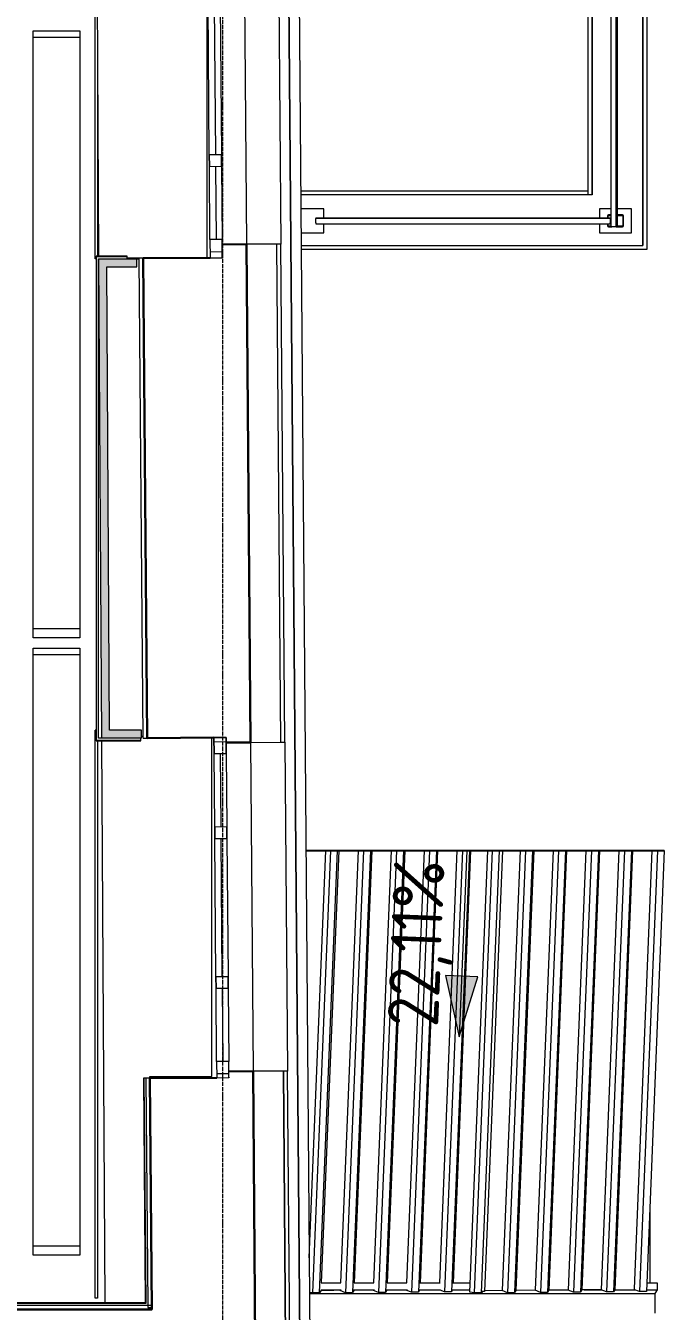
# Model space of a CAD drawing. Header units: millimetres. Extents: x -32 to 417638015, y -35 to 175284279.
# Drawn here: x 416940202 to 416943357, y 175252289 to 175258640 of the extents above; entities that cross this region are included whole.
import ezdxf

# ---------------------------------------------------------------- set-up
doc = ezdxf.new("R2010")
doc.units = ezdxf.units.MM
doc.linetypes.add('ADSK_Линия сетки', pattern=[25, 20, -2.5, 0, -2.5])
for name, color, linetype, lineweight in [('_ Окна', 7, 'Continuous', 9), ('_ЭМ_ТХобщее_слой', 7, 'Continuous', 30), ('Обобщенные модели', 7, 'Continuous', 18), ('Ограждение', 7, 'Continuous', 9), ('Окна', 7, 'Continuous', 9), ('Оси', 253, 'Continuous', 9), ('Перекрытие', 7, 'Continuous', 18), ('Размеры', 7, 'Continuous', 9), ('Стены внутренние', 7, 'Continuous', 18), ('Стены наружные', 7, 'Continuous', 18), ('Стены несущие', 7, 'Continuous', 30), ('Стены отделка', 7, 'Continuous', 30), ('Стены штриховка', 7, 'Continuous', 9), ('ТХ', 5, 'Continuous', 0), ('ШТРИХОВКА', 252, 'Continuous', 15)]:
    doc.layers.add(name, color=color, linetype=linetype, lineweight=lineweight)
doc.layers.add('PDF _Линии', color=7, linetype='Continuous')
doc.layers.add('ЭОМ_Лотки рабочие', color=5, linetype='Continuous')
doc.styles.add('GOST Common_1', font='GOST_Common.ttf', dxfattribs={"width": 0.9, "height": 250})

# ---------------------------------------------------------------- blocks, each defined once
blk = doc.blocks.new('Тх 2 этаж')
at = {"layer": 'ТХ', "color": 252, "linetype": 'Continuous', "lineweight": 5, "ltscale": 100, "true_color": 0x939598}
for points in [[(60788.3956436571, 21929.07650961727), (60788.40982537251, 24929.07650958374)], [(60788.40982537251, 24929.07650958374), (61018.40982536995, 24929.07542231889)], [(61018.40982536995, 24929.07542231889), (61018.39564365454, 21929.07542235241)], [(60788.39585458505, 21973.69620195858), (60788.4096763336, 24897.54882277967)], [(60788.4096763336, 24897.54882277967), (61018.40967633104, 24897.54773551488)], [(61018.40967633104, 24897.54773551488), (61018.39585458246, 21973.69511469372)], [(61018.39564365454, 21929.07542235241), (60788.3956436571, 21929.07650961727)], [(61018.39585458246, 21973.69511469372), (60788.39585458505, 21973.69620195858)], [(60788.38146194167, 18879.0765096508), (60788.39564365707, 21879.07650961727)], [(60788.39564365707, 21879.07650961727), (61018.39564365451, 21879.07542235241)], [(61018.39564365451, 21879.07542235241), (61018.38146193911, 18879.07542238594)], [(60788.38167286961, 18923.6962019921), (60788.39549461816, 21847.5488228132)], [(60788.39549461816, 21847.5488228132), (61018.3954946156, 21847.5477355484)], [(61018.3954946156, 21847.5477355484), (61018.38167286702, 18923.69511472725)], [(61018.38146193911, 18879.07542238594), (60788.38146194167, 18879.0765096508)], [(61018.38167286702, 18923.69511472725), (60788.38167286961, 18923.6962019921)]]:
    blk.add_lwpolyline(points, dxfattribs=at)
blk = doc.blocks.new('План 2 этажа')
at = {"layer": 'Размеры'}
blk.add_hatch(color=8, dxfattribs=at).paths.add_polyline_path([(57204.03858552186, 22283.88816523129), (57296.54758930288, 22580.37390433969), (57135.91086332081, 22586.90684904946)])
at = {"layer": 'Стены внутренние'}
for points in [[(55436.11531444994, 23758.57007258063), (55476.11597981042, 23758.57007258063), (55462.44799867074, 26128.24656379867), (55422.44733331021, 26128.24656379867), (55436.09705924976, 23761.73505490577)], [(55611.56325513695, 26088.24656379869), (55611.56325513695, 26128.24656379867), (55462.44799867074, 26128.24656379867), (55462.67871338961, 26088.24656379869)], [(55634.05013889895, 23758.57007258063), (55634.05013889895, 23798.57007258063), (55475.88526509149, 23798.57007258063), (55476.11597981042, 23758.57007258063)]]:
    blk.add_hatch(color=8, dxfattribs=at).paths.add_polyline_path(points)
at = {"layer": '_ Окна', "color": 8}
for p, q in [((55993.10513459941, 27382.91879195622), (55999.08984849127, 26642.94299289275)), ((55999.57509556358, 26582.94495513084), (56002.48657799746, 26222.95672855942)), ((55972.97280618884, 26162.71606726136), (56032.97084395074, 26163.20131433367)), ((55992.55254861386, 23741.79239267763), (56052.55058637576, 23742.27763974995)), ((56023.03681456711, 23682.03697845189), (56025.94829700098, 23322.04875188047)), ((56026.4335440733, 23262.05071411856), (56031.93301089284, 22582.07295281699)), ((56032.41825796515, 22522.07491505508), (56035.32974039903, 22162.08668848367)), ((56005.81596859041, 22101.8460271856), (56065.81400635231, 22102.33127425791))]:
    blk.add_line(p, q, dxfattribs=at)
at = {"layer": '_ Окна', "color": 8, "lineweight": 18}
for p, q in [((55969.09082961034, 26642.70036935659), (56029.08886737224, 26643.1856164289)), ((55969.57607668265, 26582.70233159469), (55969.09082961034, 26642.70036935659)), ((56029.08886737224, 26643.1856164289), (56029.57411444455, 26583.187578667)), ((56029.57411444455, 26583.187578667), (55969.57607668265, 26582.70233159469)), ((56032.48559687842, 26223.19935209558), (55972.48755911653, 26222.71410502326)), ((55972.48755911653, 26222.71410502326), (55973.21542972499, 26132.71704838041)), ((56033.21346748689, 26133.20229545272), (56032.48559687842, 26223.19935209558)), ((55973.21542972499, 26132.71704838041), (56033.21346748689, 26133.20229545272)), ((55992.39079958975, 23761.79173859827), (56052.38883735166, 23762.27698567058)), ((55993.03779568617, 23681.79435491573), (55992.39079958975, 23761.79173859827)), ((56052.38883735166, 23762.27698567058), (56053.03583344808, 23682.27960198804)), ((56053.03583344808, 23682.27960198804), (55993.03779568617, 23681.79435491573)), ((55995.94927812005, 23321.80612834431), (56055.94731588195, 23322.29137541662)), ((55996.43452519236, 23261.80809058241), (55995.94927812005, 23321.80612834431)), ((56055.94731588195, 23322.29137541662), (56056.43256295427, 23262.29333765472)), ((56056.43256295427, 23262.29333765472), (55996.43452519236, 23261.80809058241)), ((56001.93399201191, 22581.83032928083), (56061.93202977381, 22582.31557635315)), ((56002.41923908422, 22521.83229151893), (56001.93399201191, 22581.83032928083)), ((56061.93202977381, 22582.31557635315), (56062.41727684612, 22522.31753859124)), ((56062.41727684612, 22522.31753859124), (56002.41923908422, 22521.83229151893)), ((56065.32875928, 22162.32931201982), (56005.3307215181, 22161.84406494751)), ((56005.3307215181, 22161.84406494751), (56005.97771761451, 22081.84668126497)), ((56065.97575537641, 22082.33192833728), (56065.32875928, 22162.32931201982)), ((56005.97771761451, 22081.84668126497), (56065.97575537641, 22082.33192833728))]:
    blk.add_line(p, q, dxfattribs=at)
at = {"layer": 'PDF _Линии', "color": 8}
blk.add_line((56446.91822633694, 23203.69959040996), (58216.79388546746, 23203.69959040996), dxfattribs=at)
at = {"layer": 'Обобщенные модели', "color": 8}
for p, q in [((56463.18988721713, 21191.80136444432), (56545.01189766696, 23203.69959040996)), ((56480.06049382605, 21018.07866465557), (56568.94764324458, 23203.69959040996)), ((56514.23940258694, 21018.35509395276), (56603.1153098857, 23203.69959040996)), ((56609.01347443112, 23203.69959040996), (56522.16376278509, 21068.17664461824)), ((56704.39007531211, 23203.69959040996), (56617.54036366608, 21068.17664461824)), ((56731.68335836096, 23203.69959040996), (56642.84975355287, 21019.39525790817)), ((56765.85102500208, 23203.69959040996), (56677.02866231377, 21019.67168720535)), ((56771.7491895475, 23203.69959040996), (56684.8994779014, 21068.17664461824)), ((56867.12579042849, 23203.69959040996), (56780.27607878245, 21068.17664461823)), ((56894.41907347727, 23203.69959040996), (56805.6390132797, 21020.71185116076)), ((56928.58674011839, 23203.69959040996), (56839.81792204059, 21020.98828045795)), ((56934.48490466381, 23203.69959040996), (56847.63519301778, 21068.17664461823)), ((57029.86150554486, 23203.69959040996), (56943.01179389877, 21068.17664461823)), ((57057.15478859365, 23203.69959040996), (56968.42827300658, 21022.02844441336)), ((57091.32245523471, 23203.69959040996), (57002.60718176747, 21022.30487371054)), ((57097.22061978013, 23203.69959040996), (57010.37090813409, 21068.17664461823)), ((57192.59722066118, 23203.69959040996), (57105.74750901514, 21068.17664461822)), ((57219.89050370996, 23203.69959040996), (57131.2175327334, 21023.34503766595)), ((57254.05817035108, 23203.69959040996), (57165.39644149429, 21023.62146696314)), ((57259.9563348965, 23203.69959040996), (57173.10662325047, 21068.17664461822)), ((57256.29673041316, 21022.30748536385), (57345.01189766696, 23203.69959040996)), ((57280.06049382605, 21018.07866465558), (57368.94764324458, 23203.69959040996)), ((57314.23940258694, 21018.35509395276), (57403.1153098857, 23203.69959040996)), ((57416.79388546746, 23203.69959040996), (57328.18570122111, 21024.93806021574)), ((57504.39007531211, 23203.69959040996), (57415.98364516144, 21029.89893449319)), ((57531.6833583609, 23203.69959040996), (57442.84975355287, 21019.39525790817)), ((57565.85102500208, 23203.69959040996), (57477.02866231377, 21019.67168720536)), ((57571.7491895475, 23203.69959040996), (57483.36492243293, 21030.44389510764)), ((57667.12579042849, 23203.69959040996), (57578.77290488826, 21031.21552774579)), ((57694.41907347727, 23203.69959040996), (57605.6390132797, 21020.71185116077)), ((57728.58674011839, 23203.69959040996), (57639.81792204059, 21020.98828045795)), ((57734.48490466381, 23203.69959040996), (57646.15418215975, 21031.76048836024)), ((57829.86150554486, 23203.69959040996), (57741.56216461514, 21032.53212099838)), ((57857.15478859365, 23203.69959040996), (57768.42827300658, 21022.02844441336)), ((57891.32245523471, 23203.69959040996), (57802.60718176747, 21022.30487371055)), ((57897.22061978019, 23203.69959040995), (57808.94749102043, 21033.1766446182)), ((57992.59722066118, 23203.69959040996), (57904.35142434196, 21033.84871425098)), ((58019.89050370996, 23203.69959040996), (57931.2175327334, 21023.34503766596)), ((58054.05817035108, 23203.69959040996), (57965.39644149429, 21023.62146696314)), ((58059.9563348965, 23203.69959040996), (57971.73270161345, 21034.39367486543)), ((58155.33293577749, 23203.69959040996), (58067.27301914041, 21038.41925707477)), ((58182.62621882634, 23203.69959040996), (58094.00679246028, 21024.66163091856)), ((58216.7938854674, 23203.69959040996), (58128.18570122111, 21024.93806021575)), ((56520.57566270605, 21029.12730185504), (56514.23940258694, 21018.35509395276)), ((56519.71215744104, 21033.17664461824), (56621.40160777429, 21033.17664461824)), ((56584.0507085555, 21029.64066998027), (56520.57566270605, 21029.12730185504)), ((56522.0665349826, 21068.17664461824), (56618.48979872032, 21068.17664461824)), ((56642.84975355287, 21019.39525790817), (56615.98364516144, 21029.89893449318)), ((56683.36492243293, 21030.44389510764), (56677.02866231377, 21019.67168720535)), ((56682.26588983835, 21033.17664461824), (56784.98476626429, 21033.17664461823)), ((56684.6202673799, 21068.17664461824), (56782.07295721034, 21068.17664461823)), ((56805.6390132797, 21020.71185116076), (56780.85487816628, 21030.40155150284)), ((56846.15418215975, 21031.76048836023), (56839.81792204059, 21020.98828045795)), ((56844.8196222356, 21033.17664461823), (56948.56792475431, 21033.17664461822)), ((56847.17399977714, 21068.17664461823), (56945.65611570035, 21068.17664461823)), ((56968.42827300658, 21022.02844441336), (56945.38468362996, 21031.03765433104)), ((57007.88597644592, 21031.27929595345), (57002.60718176747, 21022.30487371054)), ((57007.37335463285, 21033.17664461822), (57112.15108324432, 21033.17664461822)), ((57009.7277321744, 21068.17664461823), (57109.23927419036, 21068.17664461822)), ((57131.2175327334, 21023.34503766595), (57109.91448909364, 21031.67375715924)), ((57169.78636859905, 21031.08473497285), (57165.39644149429, 21023.62146696314)), ((57169.92708703014, 21033.17664461822), (57256.73876890724, 21033.17664461822)), ((57172.2814645717, 21068.17664461822), (57258.1621860209, 21068.17664461822)), ((57318.06337810913, 21024.85619374413), (57314.23940258694, 21018.35509395276)), ((57328.18570122111, 21024.93806021574), (57317.12436391314, 21024.84859926427)), ((57415.98364516144, 21029.89893449319), (57328.3586337156, 21029.19024831192)), ((57442.84975355287, 21019.39525790817), (57415.98364516144, 21029.89893449319)), ((57483.36492243293, 21030.44389510764), (57477.02866231377, 21019.67168720536)), ((57578.77290488826, 21031.21552774579), (57483.36492243293, 21030.44389510764)), ((57605.6390132797, 21020.71185116077), (57578.77290488826, 21031.21552774579)), ((57646.15418215975, 21031.76048836024), (57639.81792204059, 21020.98828045795)), ((57741.56216461514, 21032.53212099838), (57646.15418215975, 21031.76048836024)), ((57768.42827300658, 21022.02844441336), (57741.56216461514, 21032.53212099838)), ((57808.94344188657, 21033.07708161284), (57802.60718176747, 21022.30487371055)), ((57904.35142434196, 21033.84871425098), (57808.94344188657, 21033.07708161284)), ((57821.25384064338, 21033.1766446182), (57906.07043153479, 21033.1766446182)), ((57931.2175327334, 21023.34503766596), (57904.35142434196, 21033.84871425098)), ((57971.73270161345, 21034.39367486543), (57965.39644149429, 21023.62146696314)), ((57971.65041551145, 21033.17664461819), (58072.22724896827, 21033.17664461819)), ((58094.00679246028, 21024.66163091856), (58067.14068406879, 21035.16530750358)), ((58128.18570122111, 21024.93806021575), (58094.00679246028, 21024.66163091856)), ((58128.52075670772, 21033.17664461819), (58180.85379948443, 21033.17664461819)), ((58129.94417382136, 21068.17664461819), (58180.85379948443, 21068.17664461819)), ((58180.85379948443, 21033.17664461819), (58170.77008247976, 21016.17664461819)), ((58180.85379948443, 21068.17664461819), (58180.85379948443, 21033.17664461819)), ((56480.06049382605, 21018.07866465557), (56464.57261642092, 21020.83477089851)), ((56464.61029002199, 21016.17664461824), (58170.77008247976, 21016.17664461819)), ((56514.23940258694, 21018.35509395276), (56480.06049382605, 21018.07866465557)), ((56677.02866231377, 21019.67168720535), (56642.84975355287, 21019.39525790817)), ((56839.81792204059, 21020.98828045795), (56805.6390132797, 21020.71185116076)), ((57002.60718176747, 21022.30487371054), (56968.42827300658, 21022.02844441336)), ((57165.39644149429, 21023.62146696314), (57131.2175327334, 21023.34503766595)), ((57280.06049382605, 21018.07866465558), (57256.29673041316, 21022.30748536385)), ((57314.23940258694, 21018.35509395276), (57280.06049382605, 21018.07866465558)), ((57477.02866231377, 21019.67168720536), (57442.84975355287, 21019.39525790817)), ((57639.81792204059, 21020.98828045795), (57605.6390132797, 21020.71185116077)), ((57802.60718176747, 21022.30487371055), (57768.42827300658, 21022.02844441336)), ((57965.39644149429, 21023.62146696314), (57931.2175327334, 21023.34503766596)), ((58170.77008247976, 21016.17664461819), (58170.77008247976, 20918.47664461819))]:
    blk.add_line(p, q, dxfattribs=at)
at = {"layer": 'Ограждение', "color": 8}
for p, q in [((57953.50681786371, 27985.24376639162), (57953.50681786371, 26285.24376639162)), ((57979.37591578369, 26285.24376639159), (57979.3759157837, 27985.24376639159)), ((57983.50681786365, 27985.24376639159), (57983.50681786364, 26285.24376639159)), ((56535.36388664433, 26375.24376639159), (56421.26767869377, 26375.24376639159)), ((56535.36388664433, 26330.25703945219), (56535.36388664433, 26375.24376639159)), ((57953.6771887322, 26375.24376639158), (57895.97157652384, 26375.24376639158)), ((57895.97157652384, 26375.24376639158), (57895.97157652384, 26330.24574139639)), ((58055.36388664433, 26375.24376639158), (57983.34680660781, 26375.24376639158)), ((58055.36388664433, 26255.24376639158), (58055.36388664433, 26375.24376639158)), ((56495.97157652384, 26330.40932798634), (56495.97157652384, 26326.27842590638)), ((56495.97157652384, 26305.40932798635), (56495.97157652384, 26326.27842590638)), ((56495.97157652384, 26305.40932798635), (56495.97157652384, 26300.40932798635)), ((56496.19920300267, 26330.40932798634), (56496.19920300267, 26326.27842590638)), ((56496.19920300267, 26330.40932798634), (57949.71417000482, 26330.40932798633)), ((56496.19920300267, 26305.40932798634), (56496.19920300267, 26326.27842590638)), ((57949.71417000482, 26326.27842590638), (56496.19920300267, 26326.27842590638)), ((56496.19920300267, 26305.40932798634), (56496.19920300267, 26300.40932798634)), ((56496.19920300274, 26300.40932798637), (57949.71417000489, 26300.40932798637)), ((56535.36388664433, 26255.24376639159), (56535.36388664433, 26300.59315784407)), ((57895.97157652384, 26300.57969885489), (57895.97157652384, 26255.24376639158)), ((57935.97157652384, 26339.5869121421), (57935.97157652384, 26330.25319392922)), ((57935.97157652384, 26300.57969885488), (57935.97157652384, 26290.90062064108)), ((57939.97157652384, 26330.25431322973), (57939.97157652384, 26339.5869121421)), ((57939.97157652384, 26290.90062064108), (57939.97157652384, 26300.57969885488)), ((57953.6771887322, 26345.24376639159), (57941.62843077333, 26345.24376639159)), ((57941.62843077333, 26341.24376639159), (57953.6771887322, 26341.24376639159)), ((57949.71417000482, 26326.27842590638), (57949.71417000482, 26330.40932798633)), ((57949.71417000482, 26326.27842590638), (57949.71417000482, 26305.40932798634)), ((57949.71417000482, 26300.40932798634), (57949.71417000482, 26305.40932798634)), ((58010.31472227435, 26345.24376639159), (57983.34017415271, 26345.24376639159)), ((57983.3411311645, 26341.24376639158), (58010.31472227435, 26341.24376639158)), ((58011.97157652384, 26339.5869121421), (58011.97157652384, 26290.90062064108)), ((58015.97157652384, 26290.90062064108), (58015.97157652384, 26339.5869121421)), ((56422.23820457844, 26255.24376639159), (56535.36388664433, 26255.24376639159)), ((57895.97157652384, 26255.24376639158), (58055.36388664433, 26255.24376639158)), ((57953.6771887322, 26289.24376639159), (57941.62843077333, 26289.24376639159)), ((57941.62843077333, 26285.24376639159), (57953.6771887322, 26285.24376639159)), ((57953.50681786364, 26285.24376639159), (57958.50681786364, 26285.24376639159)), ((57979.37591578369, 26285.24376639159), (57958.50681786364, 26285.24376639159)), ((57979.37591578369, 26285.24376639159), (57983.50681786364, 26285.24376639159)), ((58010.31472227435, 26289.24376639159), (57983.3535723177, 26289.24376639159)), ((57983.35452932948, 26285.24376639159), (58010.31472227435, 26285.24376639159))]:
    blk.add_line(p, q, dxfattribs=at)
for centre, radius, start, end in [((57941.62843077333, 26339.5869121421), 5.656854249486059, 90, 180), ((57941.62843077333, 26339.5869121421), 1.656854249493335, 90, 180), ((57941.62843077333, 26339.5869121421), 1.656854249492495, 105.0000000002038, 165.0000000000055), ((58010.31472227435, 26339.5869121421), 5.656854249486059, 0, 90), ((58010.31472227435, 26339.5869121421), 1.656854249493335, 0, 90), ((58010.31472227435, 26339.5869121421), 1.656854249490612, 14.99999999997704, 74.99999999977646), ((57941.62843077333, 26290.90062064108), 5.656854249486059, 180, 270), ((57941.62843077333, 26290.90062064108), 1.656854249493335, 180, 270), ((57941.62843077333, 26290.90062064108), 1.656854249490612, 194.999999999977, 254.9999999997765), ((58010.31472227435, 26290.90062064108), 5.656854249486059, 270, 0), ((58010.31472227435, 26290.90062064108), 1.656854249493335, 270, 0), ((58010.31472227435, 26290.90062064108), 1.656854249492495, 285.0000000002038, 345.0000000000056)]:
    blk.add_arc(centre, radius, start, end, dxfattribs=at)
at = {"layer": 'Окна', "color": 8}
for p, q in [((55969.09082961024, 26642.70036935659), (55963.10611571839, 27382.67616842006)), ((56023.10415348037, 27383.16141549238), (56029.08886737223, 26643.1856164289)), ((55969.09082961034, 26642.70036935659), (55969.57607668265, 26582.70233159469)), ((56029.57411444455, 26583.187578667), (56029.08886737224, 26643.1856164289)), ((55972.48755911643, 26222.71410502326), (55969.57607668256, 26582.70233159469)), ((56029.57411444454, 26583.187578667), (56032.48559687842, 26223.19935209558)), ((55972.48755911653, 26222.71410502326), (55973.21542972499, 26132.71704838041)), ((56033.21346748689, 26133.20229545272), (56032.48559687842, 26223.19935209558)), ((55973.21542972499, 26132.71704838041), (56033.21346748689, 26133.20229545272)), ((56052.38883735166, 23762.27698567058), (55992.39079958975, 23761.79173859827)), ((55992.39079958975, 23761.79173859827), (55993.03779568617, 23681.79435491573)), ((56053.03583344808, 23682.27960198804), (56052.38883735166, 23762.27698567058)), ((55995.94927811996, 23321.80612834431), (55993.03779568608, 23681.79435491573)), ((56053.03583344807, 23682.27960198804), (56055.94731588195, 23322.29137541662)), ((55995.94927812005, 23321.80612834431), (55996.43452519236, 23261.80809058241)), ((56056.43256295427, 23262.29333765472), (56055.94731588195, 23322.29137541662)), ((56001.93399201181, 22581.83032928083), (55996.43452519227, 23261.80809058241)), ((56056.43256295426, 23262.29333765472), (56061.9320297738, 22582.31557635315)), ((56001.93399201191, 22581.83032928083), (56002.41923908422, 22521.83229151893)), ((56062.41727684612, 22522.31753859124), (56061.93202977381, 22582.31557635315)), ((56005.330721518, 22161.84406494751), (56002.41923908413, 22521.83229151893)), ((56062.41727684611, 22522.31753859124), (56065.32875927999, 22162.32931201982)), ((56005.3307215181, 22161.84406494751), (56005.97771761451, 22081.84668126497)), ((56065.97575537641, 22082.33192833728), (56065.32875928, 22162.32931201982)), ((56005.97771761451, 22081.84668126497), (56065.97575537641, 22082.33192833728))]:
    blk.add_line(p, q, dxfattribs=at)
at = {"layer": 'Оси', "color": 8, "linetype": 'ADSK_Линия сетки'}
blk.add_line((56035.92272609216, -4690.674102031737), (56035.92272609228, 43330.54485976354), dxfattribs=at)
at = {"layer": 'Перекрытие', "color": 8}
for p, q in [((55387.3890062928, 32146.53355325087), (55422.36125512689, 26140.24656379864)), ((55958.05700850114, 26133.01084934118), (55958.05700850114, 27872.43009308733)), ((55563.19964447984, 26133.01084934118), (55958.05700850114, 26133.01084934118)), ((55611.56325513683, 26127.9693378146), (55623.25855449383, 26127.9693378146)), ((55642.33262067998, 23767.56990231679), (55634.05013889889, 23767.56990231679)), ((55982.33262068004, 22087.56990231679), (55982.33262068004, 23761.7103909067)), ((55436.29791738285, 23746.70322658883), (55452.47226484853, 20968.85004343908)), ((55675.92063716619, 22078.17724072663), (55675.92063716619, 22087.56990231679)), ((55675.92063716619, 22087.56990231679), (55982.33262068004, 22087.56990231679)), ((58144.78509928513, 21433.09595481545), (58144.78509928513, 21068.17664461819)), ((55652.97783219529, 20967.56990231679), (55654.25801518466, 20967.56990231679))]:
    blk.add_line(p, q, dxfattribs=at)
at = {"layer": 'Размеры', "color": 8, "lineweight": 20}
blk.add_line((57241.44645191962, 23203.69959040996), (57204.03858552186, 22283.88816523129), dxfattribs=at)
at = {"layer": 'Размеры', "color": 8}
for p, q in [((57296.54758930288, 22580.37390433969), (57135.91086332081, 22586.90684904946)), ((57135.91086332081, 22586.90684904946), (57204.03858552186, 22283.88816523129)), ((57204.03858552186, 22283.88816523129), (57296.54758930288, 22580.37390433969))]:
    blk.add_line(p, q, dxfattribs=at)
at = {"layer": 'Стены внутренние', "color": 8}
for p, q in [((58111.19737305376, 30663.69959040994), (58111.19737305376, 26193.69959040995)), ((55405.35737305379, 26128.24656379863), (55405.35737305379, 29060.56764896842)), ((56139.42043870484, 27839.11702933143), (56152.68385868135, 26199.17066383941)), ((57861.19737305376, 26443.69959040995), (57861.19737305376, 27662.46494962003)), ((55417.35737305379, 26999.63515889027), (55417.35737305379, 26140.24656379864)), ((55410.45570264384, 26128.24656379863), (55405.35737305379, 26128.24656379863)), ((55623.22687611287, 26129.88644045859), (55623.2016067821, 26133.01084934118)), ((55405.35737305379, 20992.75731499725), (55405.35737305379, 23798.57007258062)), ((55410.44733331015, 23798.57007258062), (55405.35737305379, 23798.57007258062)), ((55417.35737305379, 23746.57007258061), (55417.35737305379, 20992.75731499725)), ((56172.5870991546, 23738.2482974144), (56185.7292073631, 22113.30144136286)), ((55417.35737305379, 20992.75731499725), (55405.35737305379, 20992.75731499725))]:
    blk.add_line(p, q, dxfattribs=at)
at = {"layer": 'Стены наружные', "color": 8}
for p, q in [((56420.77907473326, 20253.23934714871), (56315.46545283508, 33274.66909708657)), ((56315.46643395035, 33274.66910152094), (56512.11637300672, 8960.023753652818)), ((56365.49703313806, 33270.96656201076), (56470.77743953484, 20253.64371970898)), ((58131.35737305379, 30683.69959040995), (58131.35737305379, 26173.69959040995)), ((58111.35737305379, 26193.69959040995), (58111.35737305379, 30663.69959040995)), ((57841.35737305379, 26443.69959040995), (57841.35737305379, 28428.14506989687)), ((56309.41487903032, 27840.49189603632), (56322.67829900689, 26200.54553054429)), ((57861.35737305379, 27661.32239396133), (57861.35737305379, 26443.69959040995)), ((56420.55227313662, 26463.69959040995), (57841.35737305379, 26463.69959040995)), ((57861.35737305379, 26443.69959040995), (56420.71402745071, 26443.69959040995)), ((56422.73595637712, 26193.69959040995), (58111.35737305379, 26193.69959040995)), ((58131.35737305379, 26173.69959040995), (56422.89771069121, 26173.69959040995)), ((56342.58153948013, 23739.62316411929), (56355.72364768857, 22114.67630806773))]:
    blk.add_line(p, q, dxfattribs=at)
at = {"layer": 'Стены несущие', "color": 8}
for p, q in [((56152.68385868135, 26199.17066383942), (56032.68778315856, 26198.20016969476)), ((56172.5870991546, 23738.2482974144), (56152.68385868135, 26199.17066383942)), ((55973.21542972495, 26132.71704838043), (55643.22622203355, 26130.04818948266)), ((55643.22622203355, 26130.04818948266), (55662.40159189829, 23759.12287970053)), ((55662.40159189829, 23759.12287970053), (55992.39079958975, 23761.79173859825)), ((56052.59102363174, 23737.27780326981), (56172.5870991546, 23738.2482974144)), ((56185.7292073631, 22113.30144136282), (56065.73313184024, 22112.33094721823)), ((56205.1714033662, 19709.3845987314), (56185.7292073631, 22113.30144136282)), ((56005.9777176145, 22081.84668126496), (55675.98850992305, 22079.17782236724)), ((55685.22733224166, 20936.85004343909), (55675.98850992305, 22079.17782236724)), ((56065.98384282761, 22081.33196104122), (56065.97575537639, 22082.33192833727)), ((55685.2273322416, 20936.85004343909), (49686.01676316489, 20936.85004343916))]:
    blk.add_line(p, q, dxfattribs=at)
at = {"layer": 'Стены отделка', "color": 8, "lineweight": 9}
for p, q in [((56322.67829900689, 26200.54553054427), (56152.68385868141, 26199.17066383942)), ((56342.58153948013, 23739.62316411932), (56322.67829900689, 26200.54553054427)), ((55410.44733331015, 26138.24656379868), (55410.44733331015, 23748.57007258065)), ((55563.14112407836, 26140.24656379864), (55412.44733331021, 26140.24656379864)), ((55422.44733331015, 26128.24656379865), (55436.11531444988, 23758.57007258061)), ((55422.44733331015, 23758.57007258068), (55422.44733331015, 26128.24656379865)), ((55422.44733331015, 26128.24656379865), (55623.24013896903, 26128.24656379865)), ((55563.22883835097, 26129.40119338628), (55563.14112407836, 26140.24656379864)), ((55643.2262220335, 26130.04818948272), (55563.22883835097, 26129.40119338628)), ((55611.56325513683, 26088.24656379865), (55611.56325513683, 26128.24656379865)), ((55642.4022459776, 23758.96113067645), (55623.22687611287, 26129.88644045858)), ((55475.88526509143, 23798.5700725806), (55462.67871338956, 26088.24656379865)), ((55462.67871338956, 26088.24656379865), (55611.56325513683, 26088.24656379865)), ((55634.05013889889, 23758.57007258061), (55422.44733331015, 23758.57007258061)), ((55634.05013889889, 23798.5700725806), (55475.88526509143, 23798.5700725806)), ((55630.50206887233, 23746.57007258061), (55630.40501628385, 23758.57007258061)), ((55634.05013889889, 23758.57007258061), (55634.05013889889, 23798.5700725806)), ((55642.4022459776, 23758.96113067645), (55662.40159189823, 23759.12287970053)), ((55412.44733331021, 23746.57007258061), (55630.50206887233, 23746.57007258061)), ((56172.5870991546, 23738.2482974144), (56322.58219355938, 23739.46141509517)), ((56322.5821935595, 23739.46141509517), (56342.58153948013, 23739.62316411932)), ((56335.72430176788, 22114.51455904367), (56185.7292073631, 22113.30144136282)), ((56355.72364768857, 22114.67630806774), (56335.72430176794, 22114.5145590436)), ((56369.96618713939, 20353.66739415686), (56355.72364768857, 22114.67630806774)), ((55675.98850992299, 22079.17782236724), (55643.98955644999, 22078.91902392867)), ((55643.98955644999, 22078.91902392867), (55652.96747877781, 20968.85004343908)), ((55655.98916400236, 22079.01607334317), (55655.99725145358, 22078.01610604712)), ((55652.96747877781, 20968.85004343908), (50674.22828989424, 20968.85004343908)), ((55686.35737305379, 20956.85004343909), (49706.01747178525, 20956.85004343916)), ((55665.06492382672, 20956.85004343909), (55665.14718836627, 20946.67850149532)), ((55665.14718836627, 20946.67850149532), (55685.14653428691, 20946.8402505194)), ((55685.2273322416, 20936.85004343909), (55686.35737305379, 20936.85004343909)), ((55686.35737305379, 20936.85004343909), (55686.35737305379, 20956.85004343909))]:
    blk.add_line(p, q, dxfattribs=at)
at = {"layer": 'Стены штриховка', "color": 8}
for p, q in [((56322.58219355938, 23739.46141509517), (56302.67895308614, 26200.3837815202)), ((55412.44733331021, 26140.24656379864), (55410.44733331015, 26140.24656379864)), ((55410.44733331015, 26140.24656379864), (55410.44733331015, 26138.24656379868)), ((55410.44733331015, 26138.24656379868), (55563.15729950974, 26138.24656379868)), ((55412.44733331015, 23746.57007258061), (55412.44733331021, 26140.24656379864)), ((55410.44733331015, 23748.57007258065), (55630.4858934409, 23748.57007258065)), ((55410.44733331015, 23748.57007258065), (55410.44733331015, 23746.57007258061)), ((55410.44733331015, 23746.57007258061), (55412.44733331021, 23746.57007258061)), ((56335.72430176794, 22114.5145590436), (56355.16649777105, 19710.59771641217)), ((56355.16649777099, 19710.59771641217), (56335.72430176788, 22114.51455904367)), ((55645.98949104204, 22078.93519883106), (55654.98371961928, 20966.85004343912)), ((55655.99725145358, 22078.01610604712), (55665.06492382672, 20956.85004343909)), ((55654.98371961922, 20966.85004343912), (50672.22828989424, 20966.85004343912))]:
    blk.add_line(p, q, dxfattribs=at)
at = {"layer": 'ЭОМ_Лотки рабочие'}
blk.add_blockref('Тх 2 этаж', (-5689.424382357276, 2325.175952200887), dxfattribs=at)
at = {"layer": 'Размеры', "color": 8, "style": 'GOST Common_1', "width": 0.9}
blk.add_text('22,11%%%', height=250, rotation=87.67111788605914, dxfattribs=at).set_placement((57099.11132633158, 22329.82051783339))
blk = doc.blocks.new('_ЭМ_ТХ2_2ЭТАЖнов')
at = {"layer": 'ТХ', "color": 252, "linetype": 'Continuous', "lineweight": 5, "ltscale": 100, "true_color": 0x939598}
for points in [[(60913.04853520808, 23920.55287140846), (60913.06271692348, 26920.55287137494)], [(60913.048746136, 23965.17256374976), (60913.06256788458, 26889.0251845709)], [(60913.06256788458, 26889.0251845709), (61143.06256788201, 26889.02409730605)], [(60913.06271692348, 26920.55287137494), (61143.06271692091, 26920.55178411009)], [(61143.06271692091, 26920.55178411009), (61143.04853520551, 23920.55178414361)], [(61143.06256788201, 26889.02409730605), (61143.04874613343, 23965.17147648491)], [(61143.04874613343, 23965.17147648491), (60913.048746136, 23965.17256374976)], [(61143.04853520551, 23920.55178414361), (60913.04853520808, 23920.55287140846)], [(60913.03435349264, 20870.55287144198), (60913.04853520804, 23870.55287140846)], [(60913.03456442057, 20915.17256378328), (60913.04838616915, 23839.02518460442)], [(60913.04838616915, 23839.02518460442), (61143.04838616658, 23839.02409733957)], [(60913.04853520804, 23870.55287140846), (61143.04853520547, 23870.55178414361)], [(61143.04853520547, 23870.55178414361), (61143.03435349007, 20870.55178417713)], [(61143.04838616658, 23839.02409733957), (61143.034564418, 20915.17147651843)], [(61143.034564418, 20915.17147651843), (60913.03456442057, 20915.17256378328)], [(61143.03435349007, 20870.55178417713), (60913.03435349264, 20870.55287144198)]]:
    blk.add_lwpolyline(points, dxfattribs=at)

msp = doc.modelspace()

# ---------------------------------------------------------------- block references
at = {"layer": 'ШТРИХОВКА'}
msp.add_blockref('План 2 этажа', (416885140.0062945, 175231360.8653707), dxfattribs=at)

# ---------------------------------------------------------------- next in the draw order: block references
at = {"layer": '_ЭМ_ТХобщее_слой', "lineweight": 50}
msp.add_blockref('_ЭМ_ТХ2_2ЭТАЖнов', (416879325.9290206, 175231694.5649611), dxfattribs=at)

doc.saveas('drawing.dxf')
